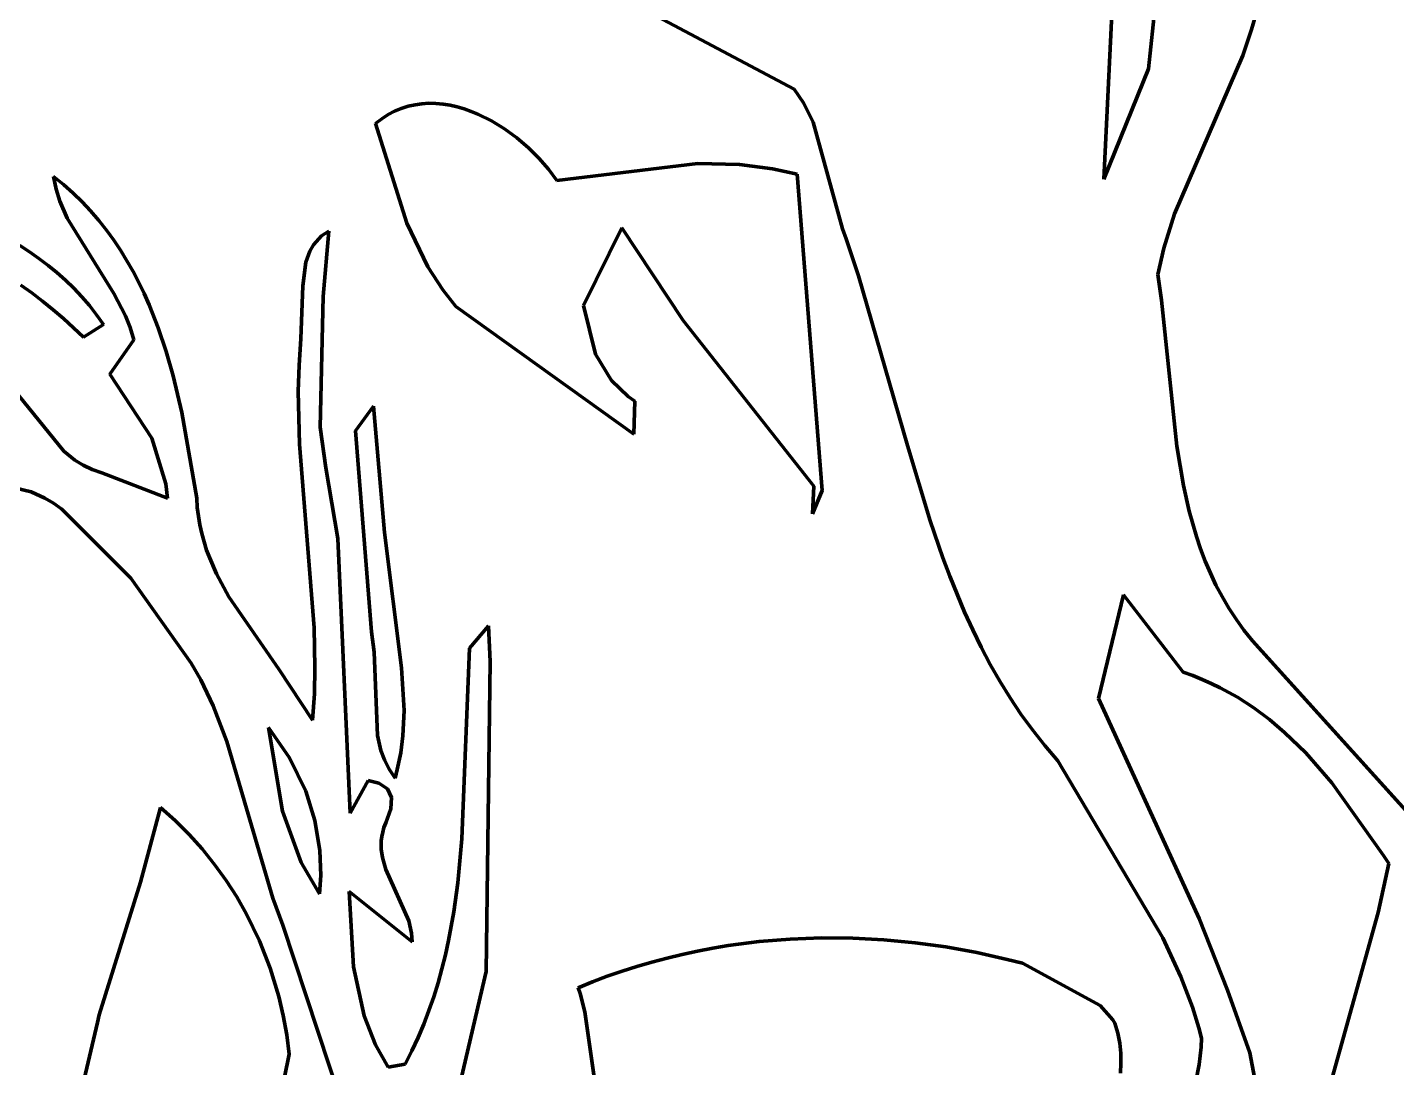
# Model space of a CAD drawing. Header units: millimetres. Extents: x 0 to 15.3, y 0 to 17.7.
# Drawn here: x 1.963 to 3.131, y 14.739 to 15.627 of the extents above; entities that cross this region are included whole.
import ezdxf

# ---------------------------------------------------------------- set-up
doc = ezdxf.new("R2010")
doc.units = ezdxf.units.MM
doc.layers.add('color#0a0a0aff', color=7, linetype='CONTINUOUS', lineweight=100)
doc.layers.add('color#ffffffff', color=7, linetype='CONTINUOUS', lineweight=100)

msp = doc.modelspace()

# ---------------------------------------------------------------- linework, layer by layer
at = {"layer": 'color#0a0a0aff'}
for p, q in [((2.6173, 15.5738), (2.1241, 15.8361)), ((2.8918, 15.7067), (2.8815, 15.4972)), ((2.9198, 15.5913), (2.9257, 15.6476)), ((3.0151, 15.6505), (3.0075, 15.6247)), ((3.0075, 15.6247), (3.0001, 15.6027)), ((3.0001, 15.6027), (2.942, 15.4674)), ((2.8815, 15.4972), (2.9198, 15.5913)), ((2.6253, 15.5622), (2.6173, 15.5738)), ((2.2654, 15.5487), (2.2708, 15.5522)), ((2.2708, 15.5522), (2.2764, 15.5551)), ((2.2764, 15.5551), (2.2821, 15.5575)), ((2.2821, 15.5575), (2.2879, 15.5593)), ((2.2879, 15.5593), (2.2938, 15.5606)), ((2.2938, 15.5606), (2.2997, 15.5614)), ((2.2997, 15.5614), (2.3057, 15.5618)), ((2.3057, 15.5618), (2.3117, 15.5616)), ((2.3117, 15.5616), (2.3177, 15.5611)), ((2.3177, 15.5611), (2.3238, 15.5601)), ((2.3238, 15.5601), (2.3298, 15.5588)), ((2.3298, 15.5588), (2.3357, 15.557)), ((2.3357, 15.557), (2.3417, 15.5549)), ((2.3417, 15.5549), (2.3475, 15.5525)), ((2.3475, 15.5525), (2.359, 15.5468)), ((2.6336, 15.5456), (2.6253, 15.5622)), ((2.26, 15.5446), (2.2654, 15.5487)), ((2.2867, 15.4596), (2.26, 15.5446)), ((2.359, 15.5468), (2.3701, 15.54)), ((2.3701, 15.54), (2.3806, 15.5323)), ((2.6586, 15.4548), (2.6336, 15.5456)), ((2.3806, 15.5323), (2.3905, 15.5239)), ((2.3905, 15.5239), (2.3995, 15.5149)), ((2.3995, 15.5149), (2.4076, 15.5055)), ((2.4076, 15.5055), (2.4147, 15.4958)), ((2.4147, 15.4958), (2.5351, 15.5105)), ((2.5351, 15.5105), (2.5706, 15.5096)), ((2.5706, 15.5096), (2.5989, 15.506)), ((2.5989, 15.506), (2.62, 15.5014)), ((1.9875, 15.4886), (1.9853, 15.4993)), ((1.9853, 15.4993), (1.9938, 15.4924)), ((2.62, 15.5014), (2.6413, 15.2313)), ((1.9907, 15.4784), (1.9875, 15.4886)), ((1.9938, 15.4924), (2.002, 15.4852)), ((2.002, 15.4852), (2.0097, 15.4777)), ((1.997, 15.4637), (1.9907, 15.4784)), ((2.0097, 15.4777), (2.017, 15.4699)), ((2.017, 15.4699), (2.024, 15.4619)), ((2.0369, 15.3996), (1.997, 15.4637)), ((2.024, 15.4619), (2.0305, 15.4536)), ((2.3046, 15.4223), (2.2867, 15.4596)), ((2.942, 15.4674), (2.9327, 15.4382)), ((2.0305, 15.4536), (2.0367, 15.4451)), ((2.2116, 15.4462), (2.2141, 15.4486)), ((2.2141, 15.4486), (2.217, 15.4508)), ((2.2202, 15.4528), (2.2153, 15.397)), ((2.217, 15.4508), (2.2202, 15.4528)), ((2.4703, 15.4556), (2.4377, 15.3893)), ((2.5227, 15.3765), (2.4703, 15.4556)), ((2.6617, 15.446), (2.6586, 15.4548)), ((1.9566, 15.4403), (1.9648, 15.435)), ((1.9648, 15.435), (1.9729, 15.4294)), ((2.0367, 15.4451), (2.0425, 15.4364)), ((2.0425, 15.4364), (2.048, 15.4274)), ((2.2006, 15.4263), (2.204, 15.4355)), ((2.204, 15.4355), (2.2073, 15.4411)), ((2.2073, 15.4411), (2.2116, 15.4462)), ((2.6723, 15.4146), (2.6617, 15.446)), ((2.9327, 15.4382), (2.9276, 15.4157)), ((1.9729, 15.4294), (1.9807, 15.4235)), ((1.9807, 15.4235), (1.9882, 15.4173)), ((2.048, 15.4274), (2.0532, 15.4183)), ((2.198, 15.4059), (2.2006, 15.4263)), ((1.9882, 15.4173), (1.9955, 15.4108)), ((2.0532, 15.4183), (2.058, 15.4089)), ((2.3175, 15.4025), (2.3046, 15.4223)), ((2.714, 15.2696), (2.6723, 15.4146)), ((2.9276, 15.4157), (2.9307, 15.3937)), ((1.9668, 15.3999), (1.9574, 15.4066)), ((1.976, 15.3929), (1.9668, 15.3999)), ((1.9955, 15.4108), (2.0026, 15.4039)), ((2.0026, 15.4039), (2.0094, 15.3967)), ((2.0468, 15.3804), (2.0369, 15.3996)), ((2.058, 15.4089), (2.0626, 15.3994)), ((2.1965, 15.3607), (2.198, 15.4059)), ((2.3287, 15.3885), (2.3175, 15.4025)), ((1.985, 15.3856), (1.976, 15.3929)), ((2.0094, 15.3967), (2.0159, 15.3891)), ((2.0159, 15.3891), (2.022, 15.3812)), ((2.0626, 15.3994), (2.0669, 15.3898)), ((2.0669, 15.3898), (2.0746, 15.3701)), ((2.2153, 15.397), (2.2129, 15.2855)), ((2.4804, 15.2795), (2.3287, 15.3885)), ((2.4377, 15.3893), (2.4479, 15.3476)), ((2.9307, 15.3937), (2.944, 15.2692)), ((1.9938, 15.378), (1.985, 15.3856)), ((2.0024, 15.3702), (1.9938, 15.378)), ((2.022, 15.3812), (2.0279, 15.3729)), ((2.0508, 15.3703), (2.0468, 15.3804)), ((2.6342, 15.2349), (2.5227, 15.3765)), ((2.0108, 15.3621), (2.0024, 15.3702)), ((2.0279, 15.3729), (2.0108, 15.3621)), ((2.0539, 15.3598), (2.0508, 15.3703)), ((2.0746, 15.3701), (2.0814, 15.3499)), ((2.0335, 15.3305), (2.0539, 15.3598)), ((2.1949, 15.3382), (2.1965, 15.3607)), ((2.0814, 15.3499), (2.0873, 15.3293)), ((2.4479, 15.3476), (2.4615, 15.3253)), ((2.0692, 15.276), (2.0335, 15.3305)), ((2.1942, 15.3157), (2.1949, 15.3382)), ((2.0873, 15.3293), (2.0948, 15.298)), ((2.4615, 15.3253), (2.4758, 15.3115)), ((1.9515, 15.3176), (1.994, 15.265)), ((2.1953, 15.2709), (2.1942, 15.3157)), ((2.4758, 15.3115), (2.4814, 15.3076)), ((2.4814, 15.3076), (2.4804, 15.2795)), ((2.0948, 15.298), (2.1075, 15.2247)), ((2.243, 15.2823), (2.2584, 15.3032)), ((2.2584, 15.3032), (2.2678, 15.1954)), ((2.2129, 15.2855), (2.2176, 15.2507)), ((2.0811, 15.237), (2.0692, 15.276)), ((2.2567, 15.1107), (2.243, 15.2823)), ((1.994, 15.265), (2.0036, 15.2572)), ((2.2077, 15.114), (2.1953, 15.2709)), ((2.7334, 15.2054), (2.714, 15.2696)), ((2.944, 15.2692), (2.9496, 15.2356)), ((2.0036, 15.2572), (2.0106, 15.2528)), ((2.0106, 15.2528), (2.0182, 15.2492)), ((2.0182, 15.2492), (2.0265, 15.2465)), ((2.2176, 15.2507), (2.2278, 15.1903)), ((1.9662, 15.2301), (1.8947, 15.2471)), ((2.0265, 15.2465), (2.0826, 15.2248)), ((2.0826, 15.2248), (2.0811, 15.237)), ((1.9779, 15.2249), (1.9662, 15.2301)), ((1.9853, 15.2205), (1.9779, 15.2249)), ((2.1075, 15.2247), (2.108, 15.2169)), ((2.6329, 15.2115), (2.6342, 15.2349)), ((2.6413, 15.2313), (2.6329, 15.2115)), ((2.9496, 15.2356), (2.9545, 15.2136)), ((1.9925, 15.2153), (1.9853, 15.2205)), ((2.0512, 15.1566), (1.9925, 15.2153)), ((2.108, 15.2169), (2.1089, 15.2094)), ((2.9545, 15.2136), (2.9574, 15.2028)), ((2.1089, 15.2094), (2.1102, 15.2019)), ((2.1102, 15.2019), (2.1118, 15.1946)), ((2.7443, 15.1738), (2.7334, 15.2054)), ((2.9574, 15.2028), (2.9606, 15.1921)), ((2.1118, 15.1946), (2.1138, 15.1875)), ((2.2278, 15.1903), (2.2385, 14.9559)), ((2.2678, 15.1954), (2.2823, 15.0798)), ((2.9606, 15.1921), (2.9642, 15.1815)), ((2.1138, 15.1875), (2.116, 15.1805)), ((2.116, 15.1805), (2.1186, 15.1736)), ((2.9642, 15.1815), (2.9681, 15.171)), ((2.1186, 15.1736), (2.1245, 15.1601)), ((2.7501, 15.1582), (2.7443, 15.1738)), ((2.9681, 15.171), (2.9725, 15.1608)), ((2.1028, 15.084), (2.0512, 15.1566)), ((2.1245, 15.1601), (2.135, 15.1406)), ((2.7563, 15.1428), (2.7501, 15.1582)), ((2.9725, 15.1608), (2.9772, 15.1506)), ((2.7628, 15.1275), (2.7563, 15.1428)), ((2.9772, 15.1506), (2.9825, 15.1407)), ((2.135, 15.1406), (2.1776, 15.0789)), ((2.8984, 15.1422), (2.877, 15.0537)), ((2.9492, 15.0761), (2.8984, 15.1422)), ((2.9825, 15.1407), (2.9882, 15.1309)), ((2.9882, 15.1309), (2.9944, 15.1214)), ((2.7697, 15.1124), (2.7628, 15.1275)), ((2.9944, 15.1214), (3.0011, 15.1121)), ((2.2084, 15.0803), (2.2077, 15.114)), ((2.2588, 15.0933), (2.2567, 15.1107)), ((2.3403, 15.0968), (2.3564, 15.1159)), ((2.3564, 15.1159), (2.358, 15.0854)), ((2.777, 15.0976), (2.7697, 15.1124)), ((3.0011, 15.1121), (3.0085, 15.1029)), ((2.3337, 14.934), (2.3403, 15.0968)), ((2.7847, 15.0829), (2.777, 15.0976)), ((3.0085, 15.1029), (3.1418, 14.9554)), ((2.2617, 15.0222), (2.2588, 15.0933)), ((2.358, 15.0854), (2.3545, 14.8207)), ((2.111, 15.0696), (2.1028, 15.084)), ((2.1776, 15.0789), (2.2063, 15.0353)), ((2.2079, 15.0578), (2.2084, 15.0803)), ((2.2823, 15.0798), (2.2844, 15.0436)), ((2.7929, 15.0685), (2.7847, 15.0829)), ((2.9574, 15.0733), (2.9492, 15.0761)), ((2.9654, 15.0701), (2.9574, 15.0733)), ((2.1216, 15.0475), (2.111, 15.0696)), ((2.8016, 15.0543), (2.7929, 15.0685)), ((2.9732, 15.0667), (2.9654, 15.0701)), ((2.9809, 15.063), (2.9732, 15.0667)), ((2.9956, 15.0548), (2.9809, 15.063)), ((2.2063, 15.0353), (2.2079, 15.0578)), ((2.8109, 15.0405), (2.8016, 15.0543)), ((2.877, 15.0537), (2.963, 14.866)), ((3.0096, 15.0457), (2.9956, 15.0548)), ((2.1333, 15.017), (2.1216, 15.0475)), ((2.2844, 15.0436), (2.2834, 15.0219)), ((2.8207, 15.0269), (2.8109, 15.0405)), ((3.023, 15.0357), (3.0096, 15.0457)), ((2.1688, 15.0291), (2.1806, 14.9576)), ((2.1868, 15.003), (2.1688, 15.0291)), ((2.8311, 15.0136), (2.8207, 15.0269)), ((3.0358, 15.0248), (3.023, 15.0357)), ((2.1725, 14.8832), (2.1333, 15.017)), ((2.2647, 15.0095), (2.2617, 15.0222)), ((2.2834, 15.0219), (2.2816, 15.0075)), ((3.0539, 15.0073), (3.0358, 15.0248)), ((2.2006, 14.9747), (2.1868, 15.003)), ((2.2677, 15.0013), (2.2647, 15.0095)), ((2.2816, 15.0075), (2.2787, 14.9931)), ((2.8422, 15.0006), (2.8311, 15.0136)), ((3.0762, 14.9819), (3.0539, 15.0073)), ((2.2717, 14.9934), (2.2677, 15.0013)), ((2.2768, 14.9858), (2.2717, 14.9934)), ((2.2787, 14.9931), (2.2768, 14.9858)), ((2.9319, 14.8496), (2.8422, 15.0006)), ((2.2385, 14.9559), (2.2537, 14.9838)), ((2.2537, 14.9838), (2.2628, 14.9815)), ((2.2628, 14.9815), (2.2702, 14.9766)), ((3.1203, 14.9198), (3.0762, 14.9819)), ((2.2084, 14.9497), (2.2006, 14.9747)), ((2.2702, 14.9766), (2.2737, 14.9693)), ((2.2737, 14.9693), (2.2732, 14.9596)), ((2.0596, 14.897), (2.0765, 14.9606)), ((2.0765, 14.9606), (2.0891, 14.9495)), ((2.1806, 14.9576), (2.1966, 14.9139)), ((2.2732, 14.9596), (2.2688, 14.9475)), ((2.0891, 14.9495), (2.101, 14.9377)), ((2.2127, 14.9239), (2.2084, 14.9497)), ((2.2688, 14.9475), (2.2673, 14.9437)), ((2.101, 14.9377), (2.1123, 14.9253)), ((2.2655, 14.9361), (2.265, 14.9324)), ((2.265, 14.9324), (2.265, 14.9252)), ((2.2662, 14.9398), (2.2655, 14.9361)), ((2.2673, 14.9437), (2.2662, 14.9398)), ((2.3302, 14.8965), (2.3337, 14.934)), ((2.1123, 14.9253), (2.1228, 14.9122)), ((2.2134, 14.9028), (2.2127, 14.9239)), ((2.265, 14.9252), (2.266, 14.9181)), ((2.1228, 14.9122), (2.1326, 14.8985)), ((2.1966, 14.9139), (2.2122, 14.8869)), ((2.266, 14.9181), (2.269, 14.9078)), ((3.1157, 14.871), (3.1248, 14.9128)), ((3.1248, 14.9128), (3.1203, 14.9198)), ((2.1326, 14.8985), (2.1417, 14.8844)), ((2.2122, 14.8869), (2.2134, 14.9028)), ((2.269, 14.9078), (2.2884, 14.864)), ((2.0242, 14.7838), (2.0596, 14.897)), ((2.2915, 14.8461), (2.2376, 14.8889)), ((2.2376, 14.8889), (2.2412, 14.8246)), ((2.3268, 14.8717), (2.3302, 14.8965)), ((2.1417, 14.8844), (2.15, 14.8698)), ((2.1811, 14.8602), (2.1725, 14.8832)), ((2.15, 14.8698), (2.161, 14.847)), ((2.2884, 14.864), (2.2909, 14.8534)), ((2.3224, 14.8472), (2.3268, 14.8717)), ((2.963, 14.866), (2.9871, 14.8049)), ((3.0698, 14.7062), (3.1157, 14.871)), ((2.2451, 14.6657), (2.1811, 14.8602)), ((2.2909, 14.8534), (2.2915, 14.8461)), ((2.161, 14.847), (2.1702, 14.8236)), ((2.3198, 14.835), (2.3224, 14.8472)), ((2.5348, 14.8381), (2.5479, 14.8406)), ((2.5479, 14.8406), (2.5611, 14.8428)), ((2.5611, 14.8428), (2.5875, 14.8462)), ((2.5875, 14.8462), (2.614, 14.8484)), ((2.614, 14.8484), (2.6406, 14.8494)), ((2.6406, 14.8494), (2.6673, 14.8492)), ((2.6673, 14.8492), (2.6939, 14.8478)), ((2.6939, 14.8478), (2.7205, 14.8453)), ((2.7205, 14.8453), (2.7469, 14.8417)), ((2.7469, 14.8417), (2.7732, 14.8369)), ((2.9474, 14.8162), (2.9319, 14.8496)), ((2.3168, 14.823), (2.3198, 14.835)), ((2.4832, 14.8251), (2.496, 14.8288)), ((2.496, 14.8288), (2.5089, 14.8322)), ((2.5089, 14.8322), (2.5218, 14.8353)), ((2.5218, 14.8353), (2.5348, 14.8381)), ((2.7732, 14.8369), (2.7992, 14.8311)), ((2.7992, 14.8311), (2.8121, 14.8277)), ((2.8121, 14.8277), (2.8784, 14.7917)), ((2.1702, 14.8236), (2.1775, 14.7995)), ((2.2412, 14.8246), (2.2503, 14.7829)), ((2.3135, 14.811), (2.3168, 14.823)), ((2.3545, 14.8207), (2.3314, 14.7221)), ((2.4453, 14.8119), (2.4578, 14.8167)), ((2.4578, 14.8167), (2.4705, 14.821)), ((2.4705, 14.821), (2.4832, 14.8251)), ((2.9572, 14.7903), (2.9474, 14.8162)), ((2.3098, 14.7992), (2.3135, 14.811)), ((2.4329, 14.8069), (2.4453, 14.8119)), ((2.4346, 14.8019), (2.4329, 14.8069)), ((2.9871, 14.8049), (3.0061, 14.7513)), ((2.1775, 14.7995), (2.1814, 14.7831)), ((2.3057, 14.7874), (2.3098, 14.7992)), ((2.4386, 14.7862), (2.4346, 14.8019)), ((2.0229, 14.7773), (2.0242, 14.7838)), ((2.1814, 14.7831), (2.1843, 14.7667)), ((2.2503, 14.7829), (2.2601, 14.7581)), ((2.3013, 14.7758), (2.3057, 14.7874)), ((2.4473, 14.7266), (2.4386, 14.7862)), ((2.8784, 14.7917), (2.8892, 14.7795)), ((2.9627, 14.7727), (2.9572, 14.7903)), ((1.9962, 14.6636), (2.0229, 14.7773)), ((2.2964, 14.7643), (2.3013, 14.7758)), ((2.8892, 14.7795), (2.8911, 14.7767)), ((2.8911, 14.7767), (2.8935, 14.7681)), ((2.965, 14.7637), (2.9627, 14.7727)), ((2.1843, 14.7667), (2.1863, 14.7501)), ((2.2601, 14.7581), (2.2708, 14.7392)), ((2.2911, 14.7529), (2.2964, 14.7643)), ((2.8935, 14.7681), (2.8951, 14.7595)), ((2.8951, 14.7595), (2.896, 14.7509)), ((2.9646, 14.7561), (2.965, 14.7637)), ((2.1863, 14.7501), (2.1461, 14.5519)), ((2.2853, 14.7416), (2.2911, 14.7529)), ((2.896, 14.7509), (2.8962, 14.7424)), ((2.9629, 14.7413), (2.9646, 14.7561)), ((3.0061, 14.7513), (3.0122, 14.7198)), ((2.2708, 14.7392), (2.2853, 14.7416)), ((2.8962, 14.7424), (2.8958, 14.7339)), ((2.9601, 14.7268), (2.9629, 14.7413))]:
    msp.add_line(p, q, dxfattribs=at)
at = {"layer": 'color#ffffffff'}
for p, q in [((2.1241, 15.8361), (2.6173, 15.5738)), ((2.8815, 15.4972), (2.8918, 15.7067)), ((2.9257, 15.6476), (2.9198, 15.5913)), ((3.0075, 15.6247), (3.0151, 15.6505)), ((3.0001, 15.6027), (3.0075, 15.6247)), ((2.942, 15.4674), (3.0001, 15.6027)), ((2.9198, 15.5913), (2.8815, 15.4972)), ((2.6173, 15.5738), (2.6253, 15.5622)), ((2.2708, 15.5522), (2.2654, 15.5487)), ((2.2764, 15.5551), (2.2708, 15.5522)), ((2.2821, 15.5575), (2.2764, 15.5551)), ((2.2879, 15.5593), (2.2821, 15.5575)), ((2.2938, 15.5606), (2.2879, 15.5593)), ((2.2997, 15.5614), (2.2938, 15.5606)), ((2.3057, 15.5618), (2.2997, 15.5614)), ((2.3117, 15.5616), (2.3057, 15.5618)), ((2.3177, 15.5611), (2.3117, 15.5616)), ((2.3238, 15.5601), (2.3177, 15.5611)), ((2.3298, 15.5588), (2.3238, 15.5601)), ((2.3357, 15.557), (2.3298, 15.5588)), ((2.3417, 15.5549), (2.3357, 15.557)), ((2.3475, 15.5525), (2.3417, 15.5549)), ((2.359, 15.5468), (2.3475, 15.5525)), ((2.6253, 15.5622), (2.6336, 15.5456)), ((2.2654, 15.5487), (2.26, 15.5446)), ((2.26, 15.5446), (2.2867, 15.4596)), ((2.3701, 15.54), (2.359, 15.5468)), ((2.3806, 15.5323), (2.3701, 15.54)), ((2.6336, 15.5456), (2.6586, 15.4548)), ((2.3905, 15.5239), (2.3806, 15.5323)), ((2.3995, 15.5149), (2.3905, 15.5239)), ((2.4076, 15.5055), (2.3995, 15.5149)), ((2.4147, 15.4958), (2.4076, 15.5055)), ((2.5351, 15.5105), (2.4147, 15.4958)), ((2.5706, 15.5096), (2.5351, 15.5105)), ((2.5989, 15.506), (2.5706, 15.5096)), ((2.62, 15.5014), (2.5989, 15.506)), ((1.9938, 15.4924), (1.9853, 15.4993)), ((1.9853, 15.4993), (1.9875, 15.4886)), ((2.6413, 15.2313), (2.62, 15.5014)), ((1.9875, 15.4886), (1.9907, 15.4784)), ((2.002, 15.4852), (1.9938, 15.4924)), ((2.0097, 15.4777), (2.002, 15.4852)), ((1.9907, 15.4784), (1.997, 15.4637)), ((2.017, 15.4699), (2.0097, 15.4777)), ((2.024, 15.4619), (2.017, 15.4699)), ((1.997, 15.4637), (2.0369, 15.3996)), ((2.0305, 15.4536), (2.024, 15.4619)), ((2.2867, 15.4596), (2.3046, 15.4223)), ((2.9327, 15.4382), (2.942, 15.4674)), ((2.0367, 15.4451), (2.0305, 15.4536)), ((2.2141, 15.4486), (2.2116, 15.4462)), ((2.217, 15.4508), (2.2141, 15.4486)), ((2.2153, 15.397), (2.2202, 15.4528)), ((2.2202, 15.4528), (2.217, 15.4508)), ((2.4377, 15.3893), (2.4703, 15.4556)), ((2.4703, 15.4556), (2.5227, 15.3765)), ((2.6586, 15.4548), (2.6617, 15.446)), ((1.9648, 15.435), (1.9566, 15.4403)), ((1.9729, 15.4294), (1.9648, 15.435)), ((2.0425, 15.4364), (2.0367, 15.4451)), ((2.048, 15.4274), (2.0425, 15.4364)), ((2.204, 15.4355), (2.2006, 15.4263)), ((2.2073, 15.4411), (2.204, 15.4355)), ((2.2116, 15.4462), (2.2073, 15.4411)), ((2.6617, 15.446), (2.6723, 15.4146)), ((2.9276, 15.4157), (2.9327, 15.4382)), ((1.9807, 15.4235), (1.9729, 15.4294)), ((1.9882, 15.4173), (1.9807, 15.4235)), ((2.0532, 15.4183), (2.048, 15.4274)), ((2.2006, 15.4263), (2.198, 15.4059)), ((1.9955, 15.4108), (1.9882, 15.4173)), ((2.058, 15.4089), (2.0532, 15.4183)), ((2.3046, 15.4223), (2.3175, 15.4025)), ((2.6723, 15.4146), (2.714, 15.2696)), ((2.9307, 15.3937), (2.9276, 15.4157)), ((1.9574, 15.4066), (1.9668, 15.3999)), ((1.9668, 15.3999), (1.976, 15.3929)), ((2.0026, 15.4039), (1.9955, 15.4108)), ((2.0094, 15.3967), (2.0026, 15.4039)), ((2.0369, 15.3996), (2.0468, 15.3804)), ((2.0626, 15.3994), (2.058, 15.4089)), ((2.198, 15.4059), (2.1965, 15.3607)), ((2.3175, 15.4025), (2.3287, 15.3885)), ((1.976, 15.3929), (1.985, 15.3856)), ((2.0159, 15.3891), (2.0094, 15.3967)), ((2.022, 15.3812), (2.0159, 15.3891)), ((2.0669, 15.3898), (2.0626, 15.3994)), ((2.0746, 15.3701), (2.0669, 15.3898)), ((2.2129, 15.2855), (2.2153, 15.397)), ((2.3287, 15.3885), (2.4804, 15.2795)), ((2.4479, 15.3476), (2.4377, 15.3893)), ((2.944, 15.2692), (2.9307, 15.3937)), ((1.985, 15.3856), (1.9938, 15.378)), ((1.9938, 15.378), (2.0024, 15.3702)), ((2.0279, 15.3729), (2.022, 15.3812)), ((2.0468, 15.3804), (2.0508, 15.3703)), ((2.5227, 15.3765), (2.6342, 15.2349)), ((2.0024, 15.3702), (2.0108, 15.3621)), ((2.0108, 15.3621), (2.0279, 15.3729)), ((2.0508, 15.3703), (2.0539, 15.3598)), ((2.0814, 15.3499), (2.0746, 15.3701)), ((2.0539, 15.3598), (2.0335, 15.3305)), ((2.1965, 15.3607), (2.1949, 15.3382)), ((2.0873, 15.3293), (2.0814, 15.3499)), ((2.4615, 15.3253), (2.4479, 15.3476)), ((2.0335, 15.3305), (2.0692, 15.276)), ((2.1949, 15.3382), (2.1942, 15.3157)), ((2.0948, 15.298), (2.0873, 15.3293)), ((2.4758, 15.3115), (2.4615, 15.3253)), ((1.994, 15.265), (1.9515, 15.3176)), ((2.1942, 15.3157), (2.1953, 15.2709)), ((2.4814, 15.3076), (2.4758, 15.3115)), ((2.4804, 15.2795), (2.4814, 15.3076)), ((2.1075, 15.2247), (2.0948, 15.298)), ((2.2584, 15.3032), (2.243, 15.2823)), ((2.2678, 15.1954), (2.2584, 15.3032)), ((2.2176, 15.2507), (2.2129, 15.2855)), ((2.0692, 15.276), (2.0811, 15.237)), ((2.243, 15.2823), (2.2567, 15.1107)), ((2.0036, 15.2572), (1.994, 15.265)), ((2.1953, 15.2709), (2.2077, 15.114)), ((2.714, 15.2696), (2.7334, 15.2054)), ((2.9496, 15.2356), (2.944, 15.2692)), ((2.0106, 15.2528), (2.0036, 15.2572)), ((2.0182, 15.2492), (2.0106, 15.2528)), ((2.0265, 15.2465), (2.0182, 15.2492)), ((2.2278, 15.1903), (2.2176, 15.2507)), ((1.8947, 15.2471), (1.9662, 15.2301)), ((2.0826, 15.2248), (2.0265, 15.2465)), ((2.0811, 15.237), (2.0826, 15.2248)), ((1.9662, 15.2301), (1.9779, 15.2249)), ((1.9779, 15.2249), (1.9853, 15.2205)), ((2.108, 15.2169), (2.1075, 15.2247)), ((2.6342, 15.2349), (2.6329, 15.2115)), ((2.6329, 15.2115), (2.6413, 15.2313)), ((2.9545, 15.2136), (2.9496, 15.2356)), ((1.9853, 15.2205), (1.9925, 15.2153)), ((1.9925, 15.2153), (2.0512, 15.1566)), ((2.1089, 15.2094), (2.108, 15.2169)), ((2.9574, 15.2028), (2.9545, 15.2136)), ((2.1102, 15.2019), (2.1089, 15.2094)), ((2.1118, 15.1946), (2.1102, 15.2019)), ((2.7334, 15.2054), (2.7443, 15.1738)), ((2.9606, 15.1921), (2.9574, 15.2028)), ((2.1138, 15.1875), (2.1118, 15.1946)), ((2.2385, 14.9559), (2.2278, 15.1903)), ((2.2823, 15.0798), (2.2678, 15.1954)), ((2.9642, 15.1815), (2.9606, 15.1921)), ((2.116, 15.1805), (2.1138, 15.1875)), ((2.1186, 15.1736), (2.116, 15.1805)), ((2.9681, 15.171), (2.9642, 15.1815)), ((2.1245, 15.1601), (2.1186, 15.1736)), ((2.7443, 15.1738), (2.7501, 15.1582)), ((2.9725, 15.1608), (2.9681, 15.171)), ((2.0512, 15.1566), (2.1028, 15.084)), ((2.135, 15.1406), (2.1245, 15.1601)), ((2.7501, 15.1582), (2.7563, 15.1428)), ((2.9772, 15.1506), (2.9725, 15.1608)), ((2.7563, 15.1428), (2.7628, 15.1275)), ((2.9825, 15.1407), (2.9772, 15.1506)), ((2.1776, 15.0789), (2.135, 15.1406)), ((2.877, 15.0537), (2.8984, 15.1422)), ((2.8984, 15.1422), (2.9492, 15.0761)), ((2.9882, 15.1309), (2.9825, 15.1407)), ((2.9944, 15.1214), (2.9882, 15.1309)), ((2.7628, 15.1275), (2.7697, 15.1124)), ((3.0011, 15.1121), (2.9944, 15.1214)), ((2.2077, 15.114), (2.2084, 15.0803)), ((2.2567, 15.1107), (2.2588, 15.0933)), ((2.3564, 15.1159), (2.3403, 15.0968)), ((2.358, 15.0854), (2.3564, 15.1159)), ((2.7697, 15.1124), (2.777, 15.0976)), ((3.0085, 15.1029), (3.0011, 15.1121)), ((2.3403, 15.0968), (2.3337, 14.934)), ((2.777, 15.0976), (2.7847, 15.0829)), ((3.1418, 14.9554), (3.0085, 15.1029)), ((2.2588, 15.0933), (2.2617, 15.0222)), ((2.3545, 14.8207), (2.358, 15.0854)), ((2.1028, 15.084), (2.111, 15.0696)), ((2.2063, 15.0353), (2.1776, 15.0789)), ((2.2084, 15.0803), (2.2079, 15.0578)), ((2.2844, 15.0436), (2.2823, 15.0798)), ((2.7847, 15.0829), (2.7929, 15.0685)), ((2.9492, 15.0761), (2.9574, 15.0733)), ((2.9574, 15.0733), (2.9654, 15.0701)), ((2.111, 15.0696), (2.1216, 15.0475)), ((2.7929, 15.0685), (2.8016, 15.0543)), ((2.9654, 15.0701), (2.9732, 15.0667)), ((2.9732, 15.0667), (2.9809, 15.063)), ((2.9809, 15.063), (2.9956, 15.0548)), ((2.2079, 15.0578), (2.2063, 15.0353)), ((2.8016, 15.0543), (2.8109, 15.0405)), ((2.963, 14.866), (2.877, 15.0537)), ((2.9956, 15.0548), (3.0096, 15.0457)), ((2.1216, 15.0475), (2.1333, 15.017)), ((2.2834, 15.0219), (2.2844, 15.0436)), ((2.8109, 15.0405), (2.8207, 15.0269)), ((3.0096, 15.0457), (3.023, 15.0357)), ((2.1688, 15.0291), (2.1868, 15.003)), ((2.1806, 14.9576), (2.1688, 15.0291)), ((2.8207, 15.0269), (2.8311, 15.0136)), ((3.023, 15.0357), (3.0358, 15.0248)), ((2.1333, 15.017), (2.1725, 14.8832)), ((2.2617, 15.0222), (2.2647, 15.0095)), ((2.2816, 15.0075), (2.2834, 15.0219)), ((3.0358, 15.0248), (3.0539, 15.0073)), ((2.1868, 15.003), (2.2006, 14.9747)), ((2.2647, 15.0095), (2.2677, 15.0013)), ((2.2787, 14.9931), (2.2816, 15.0075)), ((2.8311, 15.0136), (2.8422, 15.0006)), ((3.0539, 15.0073), (3.0762, 14.9819)), ((2.2677, 15.0013), (2.2717, 14.9934)), ((2.2717, 14.9934), (2.2768, 14.9858)), ((2.2768, 14.9858), (2.2787, 14.9931)), ((2.8422, 15.0006), (2.9319, 14.8496)), ((2.2537, 14.9838), (2.2385, 14.9559)), ((2.2628, 14.9815), (2.2537, 14.9838)), ((2.2702, 14.9766), (2.2628, 14.9815)), ((3.0762, 14.9819), (3.1203, 14.9198)), ((2.2006, 14.9747), (2.2084, 14.9497)), ((2.2737, 14.9693), (2.2702, 14.9766)), ((2.2732, 14.9596), (2.2737, 14.9693)), ((2.0765, 14.9606), (2.0596, 14.897)), ((2.0891, 14.9495), (2.0765, 14.9606)), ((2.1966, 14.9139), (2.1806, 14.9576)), ((2.2688, 14.9475), (2.2732, 14.9596)), ((2.101, 14.9377), (2.0891, 14.9495)), ((2.2084, 14.9497), (2.2127, 14.9239)), ((2.2673, 14.9437), (2.2688, 14.9475)), ((2.1123, 14.9253), (2.101, 14.9377)), ((2.265, 14.9324), (2.2655, 14.9361)), ((2.265, 14.9252), (2.265, 14.9324)), ((2.2655, 14.9361), (2.2662, 14.9398)), ((2.2662, 14.9398), (2.2673, 14.9437)), ((2.3337, 14.934), (2.3302, 14.8965)), ((2.1228, 14.9122), (2.1123, 14.9253)), ((2.2127, 14.9239), (2.2134, 14.9028)), ((2.266, 14.9181), (2.265, 14.9252)), ((2.1326, 14.8985), (2.1228, 14.9122)), ((2.2122, 14.8869), (2.1966, 14.9139)), ((2.269, 14.9078), (2.266, 14.9181)), ((3.1248, 14.9128), (3.1157, 14.871)), ((3.1203, 14.9198), (3.1248, 14.9128)), ((2.1417, 14.8844), (2.1326, 14.8985)), ((2.2134, 14.9028), (2.2122, 14.8869)), ((2.2884, 14.864), (2.269, 14.9078)), ((2.0596, 14.897), (2.0242, 14.7838)), ((2.2412, 14.8246), (2.2376, 14.8889)), ((2.2376, 14.8889), (2.2915, 14.8461)), ((2.3302, 14.8965), (2.3268, 14.8717)), ((2.15, 14.8698), (2.1417, 14.8844)), ((2.1725, 14.8832), (2.1811, 14.8602)), ((2.161, 14.847), (2.15, 14.8698)), ((2.2909, 14.8534), (2.2884, 14.864)), ((2.3268, 14.8717), (2.3224, 14.8472)), ((2.9871, 14.8049), (2.963, 14.866)), ((3.1157, 14.871), (3.0698, 14.7062)), ((2.1811, 14.8602), (2.2451, 14.6657)), ((2.2915, 14.8461), (2.2909, 14.8534)), ((2.1702, 14.8236), (2.161, 14.847)), ((2.3224, 14.8472), (2.3198, 14.835)), ((2.5479, 14.8406), (2.5348, 14.8381)), ((2.5611, 14.8428), (2.5479, 14.8406)), ((2.5875, 14.8462), (2.5611, 14.8428)), ((2.614, 14.8484), (2.5875, 14.8462)), ((2.6406, 14.8494), (2.614, 14.8484)), ((2.6673, 14.8492), (2.6406, 14.8494)), ((2.6939, 14.8478), (2.6673, 14.8492)), ((2.7205, 14.8453), (2.6939, 14.8478)), ((2.7469, 14.8417), (2.7205, 14.8453)), ((2.7732, 14.8369), (2.7469, 14.8417)), ((2.9319, 14.8496), (2.9474, 14.8162)), ((2.3198, 14.835), (2.3168, 14.823)), ((2.496, 14.8288), (2.4832, 14.8251)), ((2.5089, 14.8322), (2.496, 14.8288)), ((2.5218, 14.8353), (2.5089, 14.8322)), ((2.5348, 14.8381), (2.5218, 14.8353)), ((2.7992, 14.8311), (2.7732, 14.8369)), ((2.8121, 14.8277), (2.7992, 14.8311)), ((2.8784, 14.7917), (2.8121, 14.8277)), ((2.1775, 14.7995), (2.1702, 14.8236)), ((2.2503, 14.7829), (2.2412, 14.8246)), ((2.3168, 14.823), (2.3135, 14.811)), ((2.3314, 14.7221), (2.3545, 14.8207)), ((2.4578, 14.8167), (2.4453, 14.8119)), ((2.4705, 14.821), (2.4578, 14.8167)), ((2.4832, 14.8251), (2.4705, 14.821)), ((2.9474, 14.8162), (2.9572, 14.7903)), ((2.3135, 14.811), (2.3098, 14.7992)), ((2.4453, 14.8119), (2.4329, 14.8069)), ((2.4329, 14.8069), (2.4346, 14.8019)), ((3.0061, 14.7513), (2.9871, 14.8049)), ((2.1814, 14.7831), (2.1775, 14.7995)), ((2.3098, 14.7992), (2.3057, 14.7874)), ((2.4346, 14.8019), (2.4386, 14.7862)), ((2.0242, 14.7838), (2.0229, 14.7773)), ((2.1843, 14.7667), (2.1814, 14.7831)), ((2.2601, 14.7581), (2.2503, 14.7829)), ((2.3057, 14.7874), (2.3013, 14.7758)), ((2.4386, 14.7862), (2.4473, 14.7266)), ((2.8892, 14.7795), (2.8784, 14.7917)), ((2.9572, 14.7903), (2.9627, 14.7727)), ((2.0229, 14.7773), (1.9962, 14.6636)), ((2.3013, 14.7758), (2.2964, 14.7643)), ((2.8911, 14.7767), (2.8892, 14.7795)), ((2.8935, 14.7681), (2.8911, 14.7767)), ((2.9627, 14.7727), (2.965, 14.7637)), ((2.1863, 14.7501), (2.1843, 14.7667)), ((2.2708, 14.7392), (2.2601, 14.7581)), ((2.2964, 14.7643), (2.2911, 14.7529)), ((2.8951, 14.7595), (2.8935, 14.7681)), ((2.896, 14.7509), (2.8951, 14.7595)), ((2.965, 14.7637), (2.9646, 14.7561)), ((2.1461, 14.5519), (2.1863, 14.7501)), ((2.2911, 14.7529), (2.2853, 14.7416)), ((2.8962, 14.7424), (2.896, 14.7509)), ((2.9646, 14.7561), (2.9629, 14.7413)), ((3.0122, 14.7198), (3.0061, 14.7513)), ((2.2853, 14.7416), (2.2708, 14.7392)), ((2.8958, 14.7339), (2.8962, 14.7424)), ((2.9629, 14.7413), (2.9601, 14.7268))]:
    msp.add_line(p, q, dxfattribs=at)

doc.saveas('drawing.dxf')
